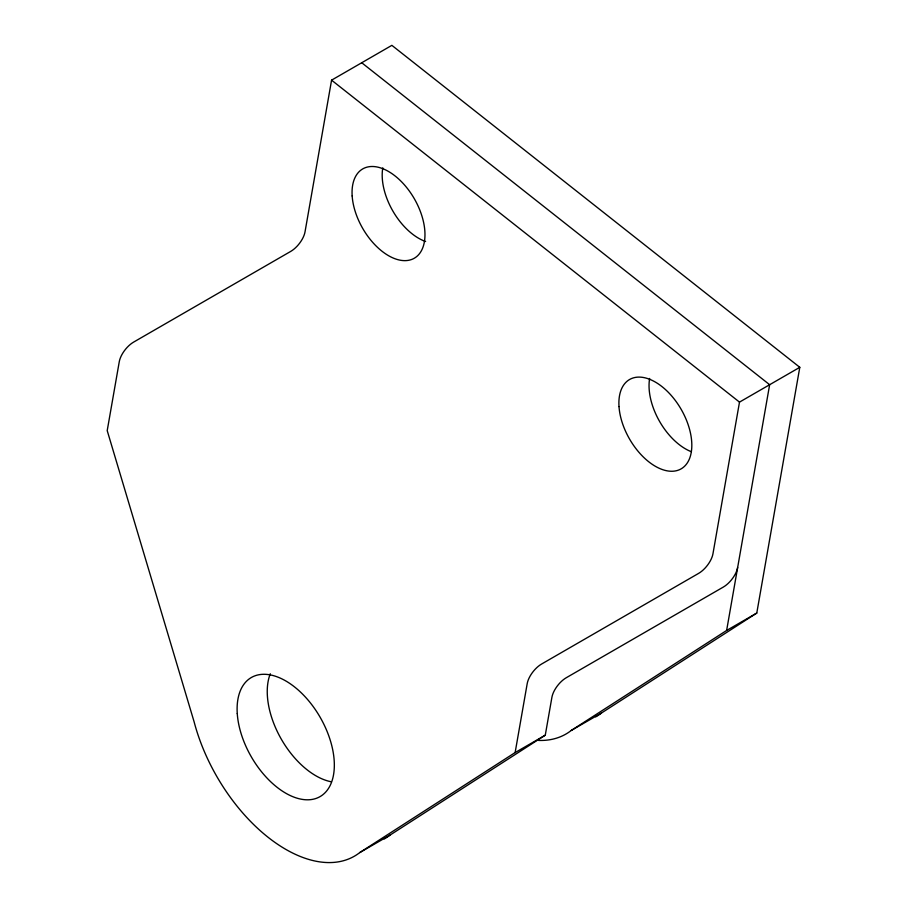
<?xml version="1.0" encoding="UTF-8"?>
<svg xmlns="http://www.w3.org/2000/svg" width="907" height="907" viewBox="0 0 907 907"><rect width="100%" height="100%" fill="white"/><g stroke="black" fill="none" stroke-linecap="round" stroke-linejoin="round"><path stroke-width="1.36" d="M595.661 716.881A137.524 79.397 60 0 0 601.42 713.049L756.778 613.064L799.793 367.312L391.869 45.35L331.577 80.156L305.024 231.875A17.188 7.97 -51.7 0 1 290.671 251.432L133.635 342.098A17.188 7.97 -51.7 0 0 119.282 361.655L107.207 430.61L194.109 721.813A137.524 79.397 60 0 0 359.773 852.569L389.919 835.166L545.277 735.169L551.909 697.302A17.188 7.97 -51.7 0 1 566.251 677.744L723.298 587.078A17.188 7.97 -51.7 0 0 737.652 567.521M359.773 852.569L515.131 752.572L527.205 683.617A17.188 7.97 -51.7 0 1 541.547 664.06L698.594 573.394A17.188 7.97 -51.7 0 0 712.947 553.837L739.5 402.118L799.793 367.312M538.645 740.429A137.524 79.397 60 0 0 571.274 730.452L726.632 630.467L769.646 384.715L361.723 62.753M515.131 752.572L545.277 735.169M726.632 630.467L756.778 613.064M571.274 730.452L601.42 713.049M331.577 80.156L739.5 402.118M691.123 451.629A51.574 29.772 60 0 1 649.639 378.468M425.621 241.523A51.574 29.772 60 0 1 382.788 167.852M330.976 781.721A68.762 39.704 60 0 1 280.807 738.287A68.762 39.704 60 0 1 270.297 673.742M389.919 835.166A137.524 79.397 60 0 1 384.16 838.998M352.165 195.957A51.574 29.772 60 0 0 409.216 260.184A51.574 29.772 60 0 0 404.148 184.563A51.574 29.772 60 0 0 352.165 195.957M619.005 406.574A51.574 29.772 60 0 0 676.066 470.801A51.574 29.772 60 0 0 670.999 395.18A51.574 29.772 60 0 0 619.005 406.574M237.26 713.56A68.762 39.704 60 0 0 313.334 799.192A68.762 39.704 60 0 0 306.577 698.367A68.762 39.704 60 0 0 237.26 713.56"/></g></svg>
